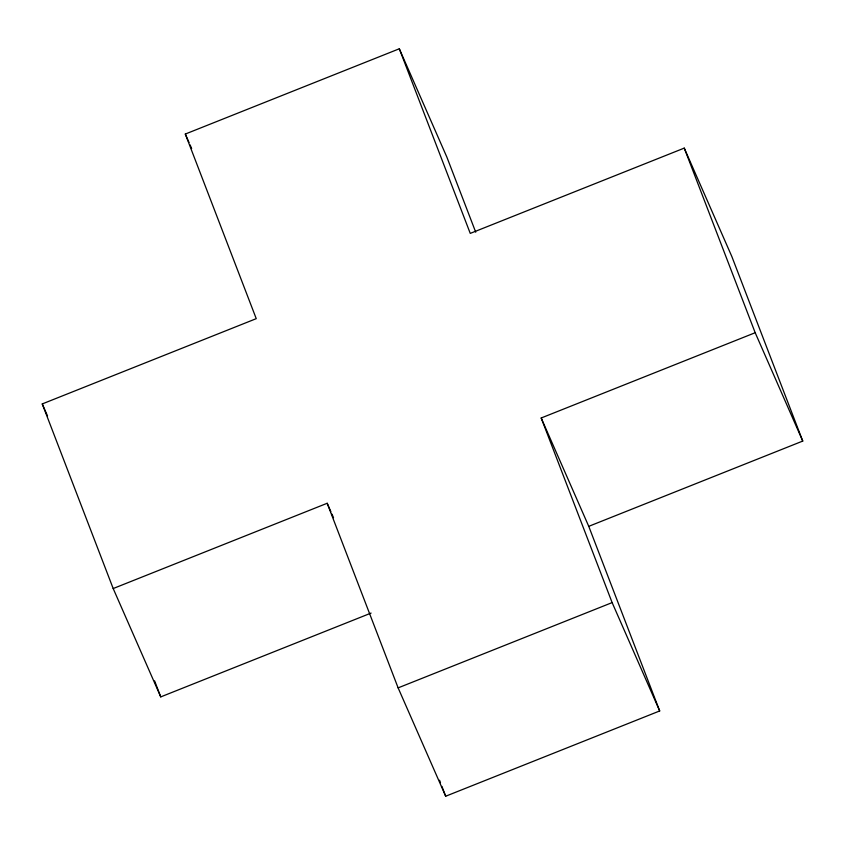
<?xml version="1.0" encoding="UTF-8"?>
<svg xmlns="http://www.w3.org/2000/svg" width="845" height="845" viewBox="0 0 845 845"><rect width="100%" height="100%" fill="white"/><g stroke="black" fill="none" stroke-linecap="round" stroke-linejoin="round"><path stroke-width="1.27" d="M371.082 613.079L160.751 696.893L113.188 588.543L42.25 403.931L256.246 318.66L185.308 134.049L399.315 48.778L446.878 157.128L475.724 232.195M802.75 441.069L755.187 332.719L541.191 417.99L588.754 526.34L802.75 441.069L731.812 256.457L684.249 148.107L470.253 233.389L399.315 48.778M113.188 588.543L327.184 503.271L330.891 511.69M398.122 687.872L612.129 602.601L659.691 710.951L445.685 796.222L398.122 687.872L327.184 503.271M185.308 134.049L189.016 142.478M190.072 144.886L191.657 148.498M331.948 514.098L333.532 517.71M42.25 403.931L47.531 415.972M684.249 148.107L755.187 332.719M588.754 526.34L659.691 710.951M541.191 417.99L612.129 602.601M439.537 780.22L440.488 782.681M441.903 786.378L445.685 796.222M154.603 680.89L160.751 696.893"/></g></svg>
